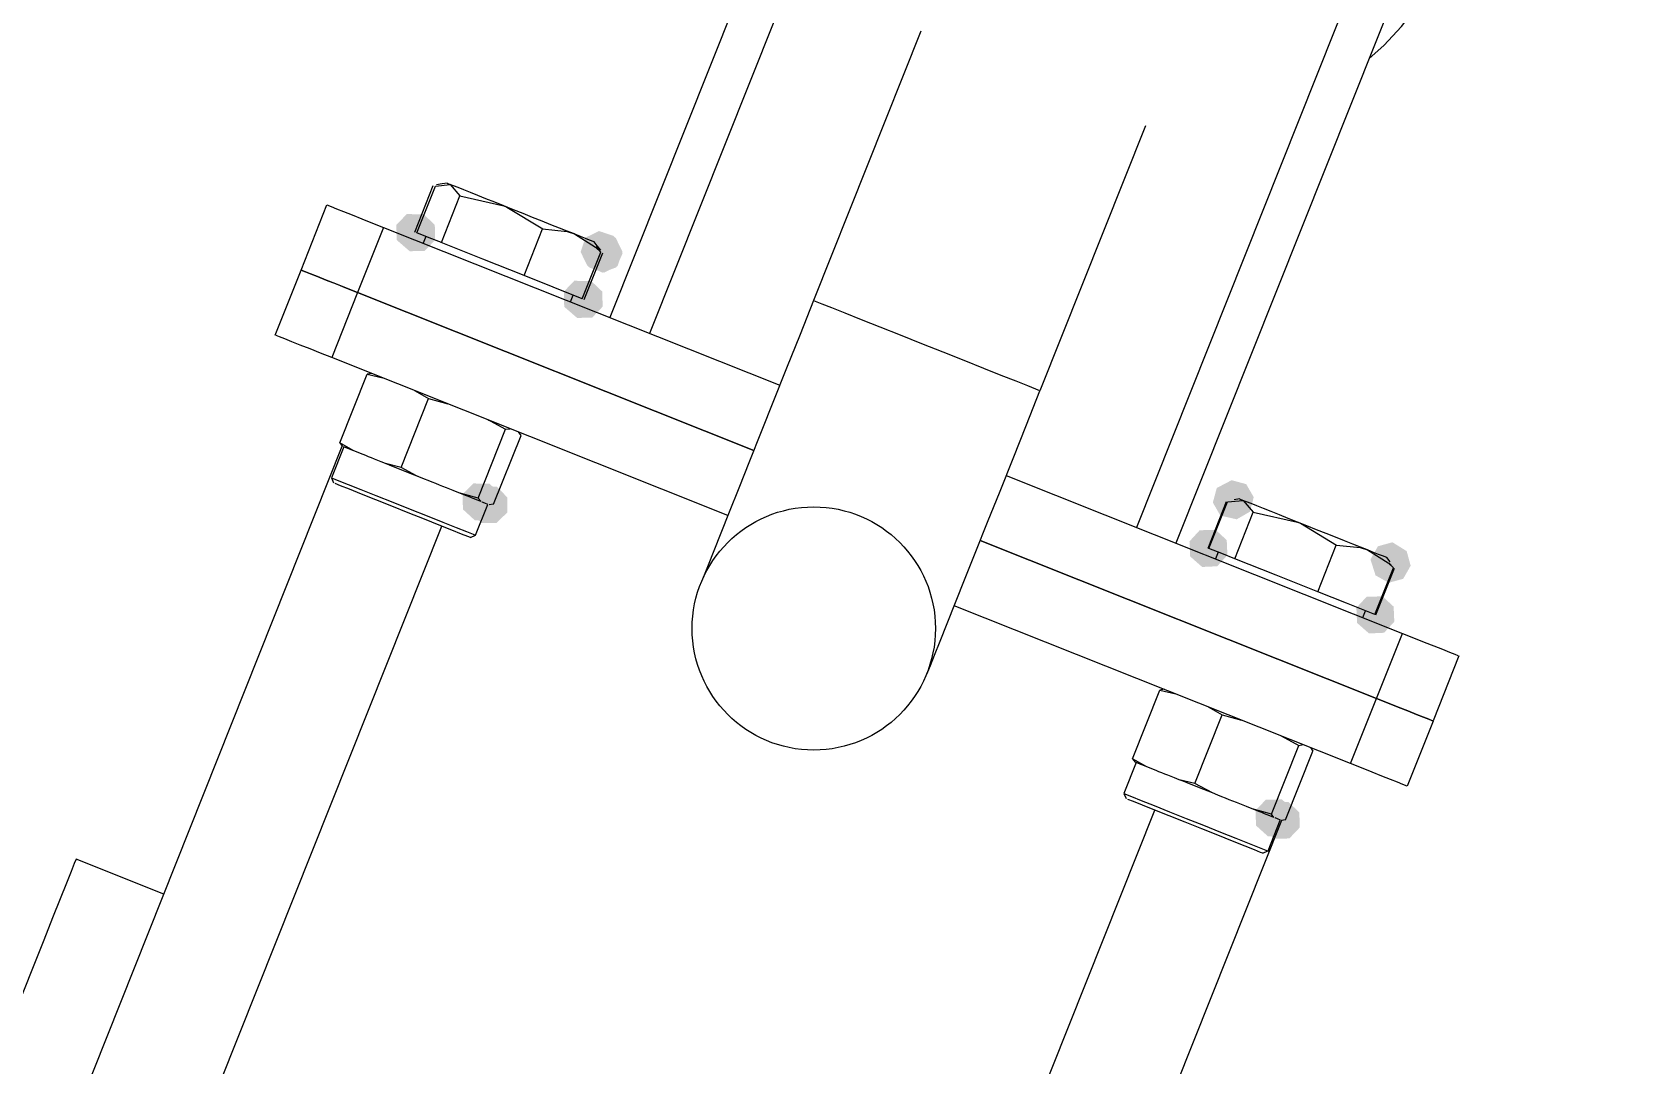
# Model space of a CAD drawing. Extents: x 3 to 592, y 5 to 207.
# Drawn here: x 52.07 to 59.34, y 70.67 to 75.39 of the extents above; entities that cross this region are included whole.
import ezdxf

# ---------------------------------------------------------------- set-up
doc = ezdxf.new("R2010")
doc.units = 0
doc.layers.get('0').update_dxf_attribs({"linetype": 'CONTINUOUS'})

msp = doc.modelspace()

# ---------------------------------------------------------------- hatches: boundary and pattern name
h = msp.add_hatch(color=7)
h.dxf.hatch_style = 2
h.paths.add_polyline_path([(53.852953, 74.55394), (53.902765, 74.506469), (53.904622, 74.437685), (53.857151, 74.387872), (53.788367, 74.386016), (53.729382, 74.437014), (53.727525, 74.505799), (53.774996, 74.555611)])
h = msp.add_hatch(color=7)
h.dxf.hatch_style = 2
h.paths.add_polyline_path([(53.852953, 74.55394), (53.902765, 74.506469), (53.904622, 74.437685), (53.857151, 74.387872), (53.788367, 74.386016), (53.729382, 74.437014), (53.727525, 74.505799), (53.774996, 74.555611)])
h = msp.add_hatch(color=7)
h.dxf.hatch_style = 2
h.paths.add_polyline_path([(54.728226, 74.4459), (54.758506, 74.384111), (54.736417, 74.318943), (54.674628, 74.288663), (54.609461, 74.310753), (54.597819, 74.320983), (54.567539, 74.382772), (54.589628, 74.447939), (54.651417, 74.47822), (54.716584, 74.45613)])
h = msp.add_hatch(color=7)
h.dxf.hatch_style = 2
h.paths.add_polyline_path([(54.728226, 74.4459), (54.758506, 74.384111), (54.736417, 74.318943), (54.674628, 74.288663), (54.609461, 74.310753), (54.597819, 74.320983), (54.567539, 74.382772), (54.589628, 74.447939), (54.651417, 74.47822), (54.716584, 74.45613)])
h = msp.add_hatch(color=7)
h.dxf.hatch_style = 2
h.paths.add_polyline_path([(54.597797, 74.322599), (54.573497, 74.386974), (54.60165, 74.44976), (54.666026, 74.474061), (54.728812, 74.445907), (54.758757, 74.375534), (54.730603, 74.312748), (54.666228, 74.288447)])
h = msp.add_hatch(color=7)
h.dxf.hatch_style = 2
h.paths.add_polyline_path([(54.597797, 74.322599), (54.573497, 74.386974), (54.60165, 74.44976), (54.666026, 74.474061), (54.728812, 74.445907), (54.758757, 74.375534), (54.730603, 74.312748), (54.666228, 74.288447)])
h = msp.add_hatch(color=7)
h.dxf.hatch_style = 2
h.paths.add_polyline_path([(54.616435, 74.249704), (54.666247, 74.202233), (54.668104, 74.133449), (54.620633, 74.083637), (54.551848, 74.08178), (54.492864, 74.132779), (54.491007, 74.201563), (54.538478, 74.251375)])
h = msp.add_hatch(color=7)
h.dxf.hatch_style = 2
h.paths.add_polyline_path([(54.616435, 74.249704), (54.666247, 74.202233), (54.668104, 74.133449), (54.620633, 74.083637), (54.551848, 74.08178), (54.492864, 74.132779), (54.491007, 74.201563), (54.538478, 74.251375)])
h = msp.add_hatch(color=7)
h.dxf.hatch_style = 2
h.paths.add_polyline_path([(54.152202, 73.325906), (54.201377, 73.277775), (54.202316, 73.208972), (54.154186, 73.159797), (54.085383, 73.158857), (54.030916, 73.209105), (54.029976, 73.277908), (54.078107, 73.327083)])
h = msp.add_hatch(color=7)
h.dxf.hatch_style = 2
h.paths.add_polyline_path([(54.152202, 73.325906), (54.201377, 73.277775), (54.202316, 73.208972), (54.154186, 73.159797), (54.085383, 73.158857), (54.030916, 73.209105), (54.029976, 73.277908), (54.078107, 73.327083)])
h = msp.add_hatch(color=7)
h.dxf.hatch_style = 2
h.paths.add_polyline_path([(54.185732, 73.312543), (54.233718, 73.263227), (54.23298, 73.194422), (54.183664, 73.146435), (54.114859, 73.147173), (54.061933, 73.198606), (54.062672, 73.267411), (54.111987, 73.315398)])
h = msp.add_hatch(color=7)
h.dxf.hatch_style = 2
h.paths.add_polyline_path([(54.185732, 73.312543), (54.233718, 73.263227), (54.23298, 73.194422), (54.183664, 73.146435), (54.114859, 73.147173), (54.061933, 73.198606), (54.062672, 73.267411), (54.111987, 73.315398)])
h = msp.add_hatch(color=7)
h.dxf.hatch_style = 2
h.paths.add_polyline_path([(57.535663, 73.341956), (57.60208, 73.32397), (57.636501, 73.264388), (57.618515, 73.197971), (57.558933, 73.163551), (57.484402, 73.180478), (57.449982, 73.24006), (57.467968, 73.306477)])
h = msp.add_hatch(color=7)
h.dxf.hatch_style = 2
h.paths.add_polyline_path([(57.535663, 73.341956), (57.60208, 73.32397), (57.636501, 73.264388), (57.618515, 73.197971), (57.558933, 73.163551), (57.484402, 73.180478), (57.449982, 73.24006), (57.467968, 73.306477)])
h = msp.add_hatch(color=7)
h.dxf.hatch_style = 2
h.paths.add_polyline_path([(57.462647, 73.115398), (57.513325, 73.068852), (57.516447, 73.000113), (57.469901, 72.949436), (57.401162, 72.946314), (57.346604, 72.994271), (57.343482, 73.06301), (57.390028, 73.113687)])
h = msp.add_hatch(color=7)
h.dxf.hatch_style = 2
h.paths.add_polyline_path([(57.462647, 73.115398), (57.513325, 73.068852), (57.516447, 73.000113), (57.469901, 72.949436), (57.401162, 72.946314), (57.346604, 72.994271), (57.343482, 73.06301), (57.390028, 73.113687)])
h = msp.add_hatch(color=7)
h.dxf.hatch_style = 2
h.paths.add_polyline_path([(58.33374, 73.018528), (58.351887, 72.952155), (58.317961, 72.89229), (58.251587, 72.874144), (58.191723, 72.90807), (58.168637, 72.980794), (58.202564, 73.040658), (58.268937, 73.058805)])
h = msp.add_hatch(color=7)
h.dxf.hatch_style = 2
h.paths.add_polyline_path([(58.33374, 73.018528), (58.351887, 72.952155), (58.317961, 72.89229), (58.251587, 72.874144), (58.191723, 72.90807), (58.168637, 72.980794), (58.202564, 73.040658), (58.268937, 73.058805)])
h = msp.add_hatch(color=7)
h.dxf.hatch_style = 2
h.paths.add_polyline_path([(58.223554, 72.812186), (58.274231, 72.76564), (58.277353, 72.696901), (58.230807, 72.646224), (58.162068, 72.643101), (58.107511, 72.691059), (58.104388, 72.759797), (58.150935, 72.810475)])
h = msp.add_hatch(color=7)
h.dxf.hatch_style = 2
h.paths.add_polyline_path([(58.223554, 72.812186), (58.274231, 72.76564), (58.277353, 72.696901), (58.230807, 72.646224), (58.162068, 72.643101), (58.107511, 72.691059), (58.104388, 72.759797), (58.150935, 72.810475)])
h = msp.add_hatch(color=7)
h.dxf.hatch_style = 2
h.paths.add_polyline_path([(57.765682, 71.885917), (57.815494, 71.838446), (57.817351, 71.769662), (57.76988, 71.719849), (57.701095, 71.717993), (57.646697, 71.767227), (57.64484, 71.836012), (57.692311, 71.885824)])
h = msp.add_hatch(color=7)
h.dxf.hatch_style = 2
h.paths.add_polyline_path([(57.765682, 71.885917), (57.815494, 71.838446), (57.817351, 71.769662), (57.76988, 71.719849), (57.701095, 71.717993), (57.646697, 71.767227), (57.64484, 71.836012), (57.692311, 71.885824)])
h = msp.add_hatch(color=7)
h.dxf.hatch_style = 2
h.paths.add_polyline_path([(57.79461, 71.874381), (57.844422, 71.82691), (57.846279, 71.758126), (57.798808, 71.708314), (57.730023, 71.706457), (57.675625, 71.755692), (57.673768, 71.824476), (57.721239, 71.874288)])
h = msp.add_hatch(color=7)
h.dxf.hatch_style = 2
h.paths.add_polyline_path([(57.79461, 71.874381), (57.844422, 71.82691), (57.846279, 71.758126), (57.798808, 71.708314), (57.730023, 71.706457), (57.675625, 71.755692), (57.673768, 71.824476), (57.721239, 71.874288)])

# ---------------------------------------------------------------- linework, layer by layer
at = {"color": 7}
for points in [[(56.75817, 79.243908), (54.701475, 74.083122)], [(56.75817, 79.243908), (54.701475, 74.083122)], [(56.938827, 79.171941), (54.882133, 74.011155)], [(56.938827, 79.171941), (54.882133, 74.011155)], [(59.157976, 78.287562), (57.101281, 73.126776)], [(59.157976, 78.287562), (57.101281, 73.126776)], [(59.338598, 78.215596), (57.281904, 73.05481)], [(59.338598, 78.215596), (57.281904, 73.05481)], [(58.162578, 75.264469), (58.229959, 75.324441), (58.310392, 75.410519), (58.380947, 75.50471), (58.441272, 75.605957), (58.490661, 75.712849)], [(58.162578, 75.264469), (58.229959, 75.324441), (58.310392, 75.410519), (58.380947, 75.50471), (58.441272, 75.605957), (58.490661, 75.712849)], [(56.119239, 75.389557), (55.629845, 74.161509)], [(56.119239, 75.389557), (55.629845, 74.161509)], [(56.662073, 73.750311), (57.143992, 74.95957)], [(56.662073, 73.750311), (57.143992, 74.95957)], [(53.905362, 74.682597), (53.973448, 74.690358)], [(53.905362, 74.682597), (53.973448, 74.690358)], [(53.936794, 74.692686), (53.911041, 74.688806)], [(53.936794, 74.692686), (53.911041, 74.688806)], [(53.959019, 74.695932), (53.936794, 74.692757)], [(53.959019, 74.695932), (53.936794, 74.692757)], [(53.959019, 74.695932), (53.973483, 74.690287)], [(53.959019, 74.695932), (53.973483, 74.690287)], [(53.973342, 74.690217), (54.017439, 74.638006)], [(53.973342, 74.690217), (54.017439, 74.638006)], [(54.217958, 74.592744), (54.175977, 74.609325), (54.136114, 74.625553), (54.098719, 74.640369), (54.064853, 74.653775), (54.034866, 74.665769), (54.009466, 74.676), (53.988653, 74.684114), (53.973483, 74.690111)], [(54.217958, 74.592744), (54.175977, 74.609325), (54.136114, 74.625553), (54.098719, 74.640369), (54.064853, 74.653775), (54.034866, 74.665769), (54.009466, 74.676), (53.988653, 74.684114), (53.973483, 74.690111)], [(53.811452, 74.473647), (53.896119, 74.686372)], [(53.811452, 74.473647), (53.896119, 74.686372)], [(53.82066, 74.469978), (53.905326, 74.682703)], [(53.82066, 74.469978), (53.905326, 74.682703)], [(53.932737, 74.425316), (54.017404, 74.638041)], [(53.932737, 74.425316), (54.017404, 74.638041)], [(54.017439, 74.637935), (54.217817, 74.59278)], [(54.017439, 74.637935), (54.217817, 74.59278)], [(53.293081, 74.300468), (53.411261, 74.597154)], [(53.293081, 74.300468), (53.411261, 74.597154)], [(53.411332, 74.597225), (53.431087, 74.589464), (53.454723, 74.579939), (53.486826, 74.567239), (53.525984, 74.551364), (53.570787, 74.533725), (53.619118, 74.514322), (53.669212, 74.494214)], [(53.411332, 74.597225), (53.431087, 74.589464), (53.454723, 74.579939), (53.486826, 74.567239), (53.525984, 74.551364), (53.570787, 74.533725), (53.619118, 74.514322), (53.669212, 74.494214)], [(54.217958, 74.592744), (54.231364, 74.5871), (54.3947, 74.487617)], [(54.217958, 74.592744), (54.231364, 74.5871), (54.3947, 74.487617)], [(54.539056, 74.464757), (54.506954, 74.477457), (54.471323, 74.491921), (54.432517, 74.50709), (54.391595, 74.523671), (54.348909, 74.540604), (54.305165, 74.55789), (54.261067, 74.575529), (54.218029, 74.592815)], [(54.539056, 74.464757), (54.506954, 74.477457), (54.471323, 74.491921), (54.432517, 74.50709), (54.391595, 74.523671), (54.348909, 74.540604), (54.305165, 74.55789), (54.261067, 74.575529), (54.218029, 74.592815)], [(53.669353, 74.49439), (53.551173, 74.197704)], [(53.669353, 74.49439), (53.551173, 74.197704)], [(53.669353, 74.49439), (55.475576, 73.774723)], [(53.669353, 74.49439), (55.475576, 73.774723)], [(54.309857, 74.275033), (54.394523, 74.487758)], [(54.309857, 74.275033), (54.394523, 74.487758)], [(54.394594, 74.487617), (54.505719, 74.475622), (54.539233, 74.464686)], [(54.394594, 74.487617), (54.505719, 74.475622), (54.539233, 74.464686)], [(53.876681, 74.447647), (53.820589, 74.469872)], [(53.876681, 74.447647), (53.820589, 74.469872)], [(53.862323, 74.453362), (53.849976, 74.422317)], [(53.862323, 74.453362), (53.849976, 74.422317)], [(53.932737, 74.425316), (53.876646, 74.447541)], [(53.932737, 74.425316), (53.876646, 74.447541)], [(54.121297, 74.350174), (53.932561, 74.425316)], [(54.121297, 74.350174), (53.932561, 74.425316)], [(54.629897, 74.428562), (54.608377, 74.437028), (54.590033, 74.444437), (54.567102, 74.453609), (54.53888, 74.464898)], [(54.629897, 74.428562), (54.608377, 74.437028), (54.590033, 74.444437), (54.567102, 74.453609), (54.53888, 74.464898)], [(54.539056, 74.464757), (54.635012, 74.404784), (54.659706, 74.381854)], [(54.539056, 74.464757), (54.635012, 74.404784), (54.659706, 74.381854)], [(54.643796, 74.410958), (54.630038, 74.428597)], [(54.643796, 74.410958), (54.630038, 74.428597)], [(54.659671, 74.381995), (54.638504, 74.407042)], [(54.659671, 74.381995), (54.638504, 74.407042)], [(54.659953, 74.390497), (54.643726, 74.410958)], [(54.659953, 74.390497), (54.643726, 74.410958)], [(54.309857, 74.275033), (54.121121, 74.350174)], [(54.309857, 74.275033), (54.121121, 74.350174)], [(54.574934, 74.169411), (54.659601, 74.382136)], [(54.574934, 74.169411), (54.659601, 74.382136)], [(54.584141, 74.165742), (54.668808, 74.378467)], [(54.584141, 74.165742), (54.668808, 74.378467)], [(53.174829, 74.003711), (53.29301, 74.300398)], [(53.174829, 74.003711), (53.29301, 74.300398)], [(53.293081, 74.300468), (53.312836, 74.292707), (53.336472, 74.283182), (53.368575, 74.270482), (53.407733, 74.254607), (53.452536, 74.236968), (53.500867, 74.217565), (53.550961, 74.197457)], [(53.293081, 74.300468), (53.312836, 74.292707), (53.336472, 74.283182), (53.368575, 74.270482), (53.407733, 74.254607), (53.452536, 74.236968), (53.500867, 74.217565), (53.550961, 74.197457)], [(53.551102, 74.197633), (53.500655, 74.217742), (53.452324, 74.237144), (53.407874, 74.254783), (53.368716, 74.270306), (53.336613, 74.283006), (53.312624, 74.292531), (53.298161, 74.298528)], [(53.551102, 74.197633), (53.500655, 74.217742), (53.452324, 74.237144), (53.407874, 74.254783), (53.368716, 74.270306), (53.336613, 74.283006), (53.312624, 74.292531), (53.298161, 74.298528)], [(54.442395, 74.222222), (54.309751, 74.275139)], [(54.442395, 74.222222), (54.309751, 74.275139)], [(53.551102, 74.197633), (53.432922, 73.900947)], [(53.551102, 74.197633), (53.432922, 73.900947)], [(53.551102, 74.197633), (55.357324, 73.477967)], [(53.551102, 74.197633), (55.357324, 73.477967)], [(55.357395, 73.477826), (53.551173, 74.197492)], [(55.357395, 73.477826), (53.551173, 74.197492)], [(54.574934, 74.169411), (54.442289, 74.222328)], [(54.574934, 74.169411), (54.442289, 74.222328)], [(54.520924, 74.155053), (54.533271, 74.186098)], [(54.520924, 74.155053), (54.533271, 74.186098)], [(55.629916, 74.16165), (55.567827, 74.006075), (55.506796, 73.852969), (55.44753, 73.704097), (55.391085, 73.561928), (55.337816, 73.428578), (55.289132, 73.306164), (55.245035, 73.195744), (55.206935, 73.099789), (55.17448, 73.019356), (55.14908, 72.95515), (55.130735, 72.908936), (55.119446, 72.880714)], [(55.629916, 74.16165), (55.567827, 74.006075), (55.506796, 73.852969), (55.44753, 73.704097), (55.391085, 73.561928), (55.337816, 73.428578), (55.289132, 73.306164), (55.245035, 73.195744), (55.206935, 73.099789), (55.17448, 73.019356), (55.14908, 72.95515), (55.130735, 72.908936), (55.119446, 72.880714)], [(55.629916, 74.16165), (55.666958, 74.146833), (55.71176, 74.128842), (55.772438, 74.104853), (55.846521, 74.075219), (55.931541, 74.041353), (56.024321, 74.004311), (56.121335, 73.965858), (56.219408, 73.9267), (56.314658, 73.8886), (56.40391, 73.852969), (56.483991, 73.821219), (56.551724, 73.794408), (56.604641, 73.773242), (56.64133, 73.758778), (56.659674, 73.751369)], [(55.629916, 74.16165), (55.666958, 74.146833), (55.71176, 74.128842), (55.772438, 74.104853), (55.846521, 74.075219), (55.931541, 74.041353), (56.024321, 74.004311), (56.121335, 73.965858), (56.219408, 73.9267), (56.314658, 73.8886), (56.40391, 73.852969), (56.483991, 73.821219), (56.551724, 73.794408), (56.604641, 73.773242), (56.64133, 73.758778), (56.659674, 73.751369)], [(53.432851, 73.900877), (53.382404, 73.920985), (53.334073, 73.940388), (53.289623, 73.958027), (53.250465, 73.973549), (53.218362, 73.986249), (53.194373, 73.995774), (53.179909, 74.001771)], [(53.432851, 73.900877), (53.382404, 73.920985), (53.334073, 73.940388), (53.289623, 73.958027), (53.250465, 73.973549), (53.218362, 73.986249), (53.194373, 73.995774), (53.179909, 74.001771)], [(55.239144, 73.181069), (53.432922, 73.900736)], [(55.239144, 73.181069), (53.432922, 73.900736)], [(53.469505, 73.512186), (53.594388, 73.825453)], [(53.469505, 73.512186), (53.594388, 73.825453)], [(53.615131, 73.82824), (53.594318, 73.825418)], [(53.615131, 73.82824), (53.594318, 73.825418)], [(53.594353, 73.825488), (53.665614, 73.808202)], [(53.594353, 73.825488), (53.665614, 73.808202)], [(53.810923, 73.750241), (53.874423, 73.713904)], [(53.810923, 73.750241), (53.874423, 73.713904)], [(56.147935, 72.460097), (56.162751, 72.497491), (56.181449, 72.544058), (56.206849, 72.607911), (56.238951, 72.688344), (56.277404, 72.784652), (56.321149, 72.894719), (56.370185, 73.017486), (56.423101, 73.150836), (56.479899, 73.292653), (56.539165, 73.441525), (56.600196, 73.59463), (56.661932, 73.750205)], [(56.147935, 72.460097), (56.162751, 72.497491), (56.181449, 72.544058), (56.206849, 72.607911), (56.238951, 72.688344), (56.277404, 72.784652), (56.321149, 72.894719), (56.370185, 73.017486), (56.423101, 73.150836), (56.479899, 73.292653), (56.539165, 73.441525), (56.600196, 73.59463), (56.661932, 73.750205)], [(53.749716, 73.400532), (53.874599, 73.713799)], [(53.749716, 73.400532), (53.874599, 73.713799)], [(53.874529, 73.713799), (53.962723, 73.68981)], [(53.874529, 73.713799), (53.962723, 73.68981)], [(54.144721, 73.617208), (54.154952, 73.612269), (54.225155, 73.574169)], [(54.144721, 73.617208), (54.154952, 73.612269), (54.225155, 73.574169)], [(54.100483, 73.260761), (54.225366, 73.574028)], [(54.100483, 73.260761), (54.225366, 73.574028)], [(54.171074, 73.23261), (54.295957, 73.545876)], [(54.171074, 73.23261), (54.295957, 73.545876)], [(54.225331, 73.574028), (54.246145, 73.57685)], [(54.225331, 73.574028), (54.246145, 73.57685)], [(54.282728, 73.56221), (54.295781, 73.545982)], [(54.282728, 73.56221), (54.295781, 73.545982)], [(51.145511, 67.635896), (53.481252, 73.497652)], [(51.145511, 67.635896), (53.481252, 73.497652)], [(53.487743, 73.493877), (53.431652, 73.352766)], [(53.487743, 73.493877), (53.431652, 73.352766)], [(53.469505, 73.512186), (53.482557, 73.495958)], [(53.469505, 73.512186), (53.482557, 73.495958)], [(53.533146, 73.475779), (53.469646, 73.512116)], [(53.533146, 73.475779), (53.469646, 73.512116)], [(53.533146, 73.475779), (53.514096, 73.483188), (53.499279, 73.489185), (53.488696, 73.493418)], [(53.533146, 73.475779), (53.514096, 73.483188), (53.499279, 73.489185), (53.488696, 73.493418)], [(53.553466, 73.467701), (53.533005, 73.475815)], [(53.553466, 73.467701), (53.533005, 73.475815)], [(53.65817, 73.425967), (53.643001, 73.431964), (53.628537, 73.437962), (53.614426, 73.443253), (53.60102, 73.448898), (53.587968, 73.453837), (53.575973, 73.458776), (53.564331, 73.463362), (53.553395, 73.467595)], [(53.65817, 73.425967), (53.643001, 73.431964), (53.628537, 73.437962), (53.614426, 73.443253), (53.60102, 73.448898), (53.587968, 73.453837), (53.575973, 73.458776), (53.564331, 73.463362), (53.553395, 73.467595)], [(53.67849, 73.417853), (53.658029, 73.425967)], [(53.67849, 73.417853), (53.658029, 73.425967)], [(53.749716, 73.400532), (53.678455, 73.417818)], [(53.749716, 73.400532), (53.678455, 73.417818)], [(53.830291, 73.357352), (53.810888, 73.365113), (53.791132, 73.372874), (53.772082, 73.380635), (53.752679, 73.388396), (53.733629, 73.395805), (53.714932, 73.403213), (53.696588, 73.410621), (53.678596, 73.41803)], [(53.830291, 73.357352), (53.810888, 73.365113), (53.791132, 73.372874), (53.772082, 73.380635), (53.752679, 73.388396), (53.733629, 73.395805), (53.714932, 73.403213), (53.696588, 73.410621), (53.678596, 73.41803)], [(53.830291, 73.357352), (53.82006, 73.362291), (53.749857, 73.400391)], [(53.830291, 73.357352), (53.82006, 73.362291), (53.749857, 73.400391)], [(53.431511, 73.352731), (53.441741, 73.329447)], [(53.431511, 73.352731), (53.464672, 73.339678), (53.507711, 73.322392), (53.565213, 73.299461), (53.634358, 73.271944), (53.710911, 73.241606), (53.789933, 73.209856), (53.867544, 73.179164)], [(53.431511, 73.352731), (53.441741, 73.329447)], [(53.431511, 73.352731), (53.464672, 73.339678), (53.507711, 73.322392), (53.565213, 73.299461), (53.634358, 73.271944), (53.710911, 73.241606), (53.789933, 73.209856), (53.867544, 73.179164)], [(53.855302, 73.164382), (53.781925, 73.193663), (53.70643, 73.223649), (53.634111, 73.252577), (53.568494, 73.278682), (53.513814, 73.300555), (53.472891, 73.316783), (53.44855, 73.32666)], [(53.855302, 73.164382), (53.781925, 73.193663), (53.70643, 73.223649), (53.634111, 73.252577), (53.568494, 73.278682), (53.513814, 73.300555), (53.472891, 73.316783), (53.44855, 73.32666)], [(53.855761, 73.347227), (53.830361, 73.357458)], [(53.855761, 73.347227), (53.830361, 73.357458)], [(53.986818, 73.294981), (53.971649, 73.300978), (53.956126, 73.307328), (53.939899, 73.313678), (53.923671, 73.320028), (53.90709, 73.326731), (53.890157, 73.333434), (53.872871, 73.340489), (53.855585, 73.347192)], [(53.986818, 73.294981), (53.971649, 73.300978), (53.956126, 73.307328), (53.939899, 73.313678), (53.923671, 73.320028), (53.90709, 73.326731), (53.890157, 73.333434), (53.872871, 73.340489), (53.855585, 73.347192)], [(56.507839, 73.363243), (58.314061, 72.643577)], [(56.507839, 73.363243), (58.314061, 72.643577)], [(54.012289, 73.284856), (53.986889, 73.295087)], [(54.012289, 73.284856), (53.986889, 73.295087)], [(54.100483, 73.260761), (54.012289, 73.28475)], [(54.100483, 73.260761), (54.012289, 73.28475)], [(54.113677, 73.244428), (54.093569, 73.252542), (54.08228, 73.257128), (54.069933, 73.262067), (54.056527, 73.267006), (54.042416, 73.27265), (54.027952, 73.278647), (54.01243, 73.284997)], [(54.113677, 73.244428), (54.093569, 73.252542), (54.08228, 73.257128), (54.069933, 73.262067), (54.056527, 73.267006), (54.042416, 73.27265), (54.027952, 73.278647), (54.01243, 73.284997)], [(54.113677, 73.244428), (54.100624, 73.260656)], [(54.113677, 73.244428), (54.100624, 73.260656)], [(54.145251, 73.231869), (54.130787, 73.237513), (54.118792, 73.242452)], [(54.145251, 73.231869), (54.130787, 73.237513), (54.118792, 73.242452)], [(57.427989, 73.032444), (57.512656, 73.245169)], [(57.427989, 73.032444), (57.512656, 73.245169)], [(57.431905, 73.030856), (57.516571, 73.243581)], [(57.431905, 73.030856), (57.516571, 73.243581)], [(57.516607, 73.243475), (57.587515, 73.249825)], [(57.516607, 73.243475), (57.587515, 73.249825)], [(57.571605, 73.256281), (57.547263, 73.252753)], [(57.571605, 73.256281), (57.547263, 73.252753)], [(57.571605, 73.256281), (57.58748, 73.249931)], [(57.571605, 73.256281), (57.58748, 73.249931)], [(57.835729, 73.151012), (57.793396, 73.167946), (57.753179, 73.183821), (57.715785, 73.19899), (57.681566, 73.212396), (57.650874, 73.224743), (57.624768, 73.234973), (57.603602, 73.24344), (57.587374, 73.24979)], [(57.835729, 73.151012), (57.793396, 73.167946), (57.753179, 73.183821), (57.715785, 73.19899), (57.681566, 73.212396), (57.650874, 73.224743), (57.624768, 73.234973), (57.603602, 73.24344), (57.587374, 73.24979)], [(57.587515, 73.249931), (57.634434, 73.196309)], [(57.587515, 73.249931), (57.634434, 73.196309)], [(54.065523, 73.080633), (54.053881, 73.085219), (54.025306, 73.096508), (53.980856, 73.1145), (53.923001, 73.13743), (53.855267, 73.164241)], [(54.065523, 73.080633), (54.053881, 73.085219), (54.025306, 73.096508), (53.980856, 73.1145), (53.923001, 73.13743), (53.855267, 73.164241)], [(53.867438, 73.178987), (53.938699, 73.150412), (53.99973, 73.126424), (54.046649, 73.107726), (54.076988, 73.095379), (54.088983, 73.090793)], [(53.867438, 73.178987), (53.938699, 73.150412), (53.99973, 73.126424), (54.046649, 73.107726), (54.076988, 73.095379), (54.088983, 73.090793)], [(54.088983, 73.090687), (54.145074, 73.231798)], [(54.088983, 73.090687), (54.145074, 73.231798)], [(54.171074, 73.23261), (54.15026, 73.229788)], [(54.171074, 73.23261), (54.15026, 73.229788)], [(57.549803, 72.983866), (57.63447, 73.196591)], [(57.549803, 72.983866), (57.63447, 73.196591)], [(57.63454, 73.196485), (57.835624, 73.150977)], [(57.63454, 73.196485), (57.835624, 73.150977)], [(51.661589, 67.430227), (53.934184, 73.132879)], [(51.661589, 67.430227), (53.934184, 73.132879)], [(54.065523, 73.080633), (54.088806, 73.090864)], [(54.065523, 73.080633), (54.088806, 73.090864)], [(58.15524, 73.023695), (58.12349, 73.036395), (58.088212, 73.050506), (58.050112, 73.065675), (58.00919, 73.081903), (57.966504, 73.098836), (57.923112, 73.116123), (57.879015, 73.133761), (57.835624, 73.151047)], [(58.15524, 73.023695), (58.12349, 73.036395), (58.088212, 73.050506), (58.050112, 73.065675), (58.00919, 73.081903), (57.966504, 73.098836), (57.923112, 73.116123), (57.879015, 73.133761), (57.835624, 73.151047)], [(57.835729, 73.151012), (57.849135, 73.145368), (58.013177, 73.045532)], [(57.835729, 73.151012), (57.849135, 73.145368), (58.013177, 73.045532)], [(56.389588, 73.066487), (58.19581, 72.34682)], [(56.389588, 73.066487), (58.19581, 72.34682)], [(58.19588, 72.346644), (56.389658, 73.06631)], [(58.19588, 72.346644), (56.389658, 73.06631)], [(57.490854, 73.007361), (57.43194, 73.030997)], [(57.490854, 73.007361), (57.43194, 73.030997)], [(57.928298, 72.833054), (58.012965, 73.045779)], [(57.928298, 72.833054), (58.012965, 73.045779)], [(58.013036, 73.045637), (58.122397, 73.034349), (58.155205, 73.023765)], [(58.013036, 73.045637), (58.122397, 73.034349), (58.155205, 73.023765)], [(58.15524, 73.023695), (58.249432, 72.964428), (58.273421, 72.94185)], [(58.15524, 73.023695), (58.249432, 72.964428), (58.273421, 72.94185)], [(58.242517, 72.988911), (58.222762, 72.996672), (58.205123, 73.003727), (58.182545, 73.0129), (58.155381, 73.023836)], [(58.242517, 72.988911), (58.222762, 72.996672), (58.205123, 73.003727), (58.182545, 73.0129), (58.155381, 73.023836)], [(57.474944, 73.013711), (57.462596, 72.982667)], [(57.474944, 73.013711), (57.462596, 72.982667)], [(57.549803, 72.983866), (57.490889, 73.007502)], [(57.549803, 72.983866), (57.490889, 73.007502)], [(57.739068, 72.908442), (57.549979, 72.983937)], [(57.739068, 72.908442), (57.549979, 72.983937)], [(58.257722, 72.969649), (58.242553, 72.989052)], [(58.257722, 72.969649), (58.242553, 72.989052)], [(58.273597, 72.941815), (58.252783, 72.965804)], [(58.273597, 72.941815), (58.252783, 72.965804)], [(57.928298, 72.833054), (57.739209, 72.908548)], [(57.928298, 72.833054), (57.739209, 72.908548)], [(58.188895, 72.729196), (58.273562, 72.941921)], [(58.188895, 72.729196), (58.273562, 72.941921)], [(58.192811, 72.727644), (58.277478, 72.940369)], [(58.192811, 72.727644), (58.277478, 72.940369)], [(58.058614, 72.781125), (57.928439, 72.832983)], [(58.058614, 72.781125), (57.928439, 72.832983)], [(58.077629, 72.049922), (56.271407, 72.769589)], [(58.077629, 72.049922), (56.271407, 72.769589)], [(58.188895, 72.729196), (58.05872, 72.781054)], [(58.188895, 72.729196), (58.05872, 72.781054)], [(58.133509, 72.715402), (58.145856, 72.746447)], [(58.133509, 72.715402), (58.145856, 72.746447)], [(58.19588, 72.346644), (58.314061, 72.64333)], [(58.19588, 72.346644), (58.314061, 72.64333)], [(58.314131, 72.6434), (58.364579, 72.623292), (58.412909, 72.603889), (58.457359, 72.58625), (58.496518, 72.570728), (58.52862, 72.558028), (58.552609, 72.548503), (58.567073, 72.542506)], [(58.314131, 72.6434), (58.364579, 72.623292), (58.412909, 72.603889), (58.457359, 72.58625), (58.496518, 72.570728), (58.52862, 72.558028), (58.552609, 72.548503), (58.567073, 72.542506)], [(58.572188, 72.540566), (58.454008, 72.243879)], [(58.572188, 72.540566), (58.454008, 72.243879)], [(57.084066, 72.071759), (57.208949, 72.385026)], [(57.084066, 72.071759), (57.208949, 72.385026)], [(57.228317, 72.388377), (57.208914, 72.385202)], [(57.228317, 72.388377), (57.208914, 72.385202)], [(57.208914, 72.385026), (57.280881, 72.367387)], [(57.208914, 72.385026), (57.280881, 72.367387)], [(57.428377, 72.308649), (57.492935, 72.271961)], [(57.428377, 72.308649), (57.492935, 72.271961)], [(58.077629, 72.049922), (58.19581, 72.346608)], [(58.077629, 72.049922), (58.19581, 72.346608)], [(58.19588, 72.346644), (58.246328, 72.326535), (58.294658, 72.307132), (58.339108, 72.289494), (58.378266, 72.273971), (58.410369, 72.261271), (58.434358, 72.251746), (58.448822, 72.245749)], [(58.19588, 72.346644), (58.246328, 72.326535), (58.294658, 72.307132), (58.339108, 72.289494), (58.378266, 72.273971), (58.410369, 72.261271), (58.434358, 72.251746), (58.448822, 72.245749)], [(58.453937, 72.243809), (58.434182, 72.25157), (58.410546, 72.261095), (58.378443, 72.273795), (58.339284, 72.28967), (58.294482, 72.307309), (58.246151, 72.326712), (58.196057, 72.34682)], [(58.453937, 72.243809), (58.434182, 72.25157), (58.410546, 72.261095), (58.378443, 72.273795), (58.339284, 72.28967), (58.294482, 72.307309), (58.246151, 72.326712), (58.196057, 72.34682)], [(57.368052, 71.958588), (57.492935, 72.271855)], [(57.368052, 71.958588), (57.492935, 72.271855)], [(57.4929, 72.271855), (57.580742, 72.247866)], [(57.4929, 72.271855), (57.580742, 72.247866)], [(58.453937, 72.243809), (58.335757, 71.947123)], [(58.453937, 72.243809), (58.335757, 71.947123)], [(57.761576, 72.175864), (57.841656, 72.132825)], [(57.761576, 72.175864), (57.841656, 72.132825)], [(57.148589, 72.035), (57.084031, 72.071689)], [(57.148589, 72.035), (57.084031, 72.071689)], [(57.084066, 72.071759), (57.095707, 72.055884)], [(57.084066, 72.071759), (57.095707, 72.055884)], [(57.716879, 71.819594), (57.841762, 72.13286)], [(57.716879, 71.819594), (57.841762, 72.13286)], [(57.781719, 71.793735), (57.906602, 72.107002)], [(57.781719, 71.793735), (57.906602, 72.107002)], [(57.841727, 72.13286), (57.861129, 72.136035)], [(57.841727, 72.13286), (57.861129, 72.136035)], [(57.894749, 72.122771), (57.906391, 72.106896)], [(57.894749, 72.122771), (57.906391, 72.106896)], [(57.100364, 72.054226), (57.044272, 71.913115)], [(57.100364, 72.054226), (57.044272, 71.913115)], [(57.148589, 72.035), (57.138358, 72.039233), (57.121072, 72.045936), (57.107667, 72.051228), (57.096025, 72.056166)], [(57.148589, 72.035), (57.138358, 72.039233), (57.121072, 72.045936), (57.107667, 72.051228), (57.096025, 72.056166)], [(57.169191, 72.02678), (57.14873, 72.034894)], [(57.169191, 72.02678), (57.14873, 72.034894)], [(57.275342, 71.984482), (57.260172, 71.990479), (57.245356, 71.996476), (57.231245, 72.002121), (57.217486, 72.007413), (57.204434, 72.012704), (57.192086, 72.017643), (57.180092, 72.022229), (57.169156, 72.026815)], [(57.275342, 71.984482), (57.260172, 71.990479), (57.245356, 71.996476), (57.231245, 72.002121), (57.217486, 72.007413), (57.204434, 72.012704), (57.192086, 72.017643), (57.180092, 72.022229), (57.169156, 72.026815)], [(58.335686, 71.947087), (58.315931, 71.954849), (58.292294, 71.964374), (58.260192, 71.977074), (58.221033, 71.992949), (58.176231, 72.010588), (58.1279, 72.02999), (58.077806, 72.049746)], [(58.335686, 71.947087), (58.315931, 71.954849), (58.292294, 71.964374), (58.260192, 71.977074), (58.221033, 71.992949), (58.176231, 72.010588), (58.1279, 72.02999), (58.077806, 72.049746)], [(57.295909, 71.976297), (57.275448, 71.984411)], [(57.295909, 71.976297), (57.275448, 71.984411)], [(57.448203, 71.91562), (57.4288, 71.923381), (57.409045, 71.931142), (57.389642, 71.938903), (57.370592, 71.946664), (57.351542, 71.954072), (57.332492, 71.961834), (57.314147, 71.969242), (57.295803, 71.976297)], [(57.448203, 71.91562), (57.4288, 71.923381), (57.409045, 71.931142), (57.389642, 71.938903), (57.370592, 71.946664), (57.351542, 71.954072), (57.332492, 71.961834), (57.314147, 71.969242), (57.295803, 71.976297)], [(57.368052, 71.958588), (57.296085, 71.976227)], [(57.368052, 71.958588), (57.296085, 71.976227)], [(57.448203, 71.91562), (57.368122, 71.958659)], [(57.448203, 71.91562), (57.368122, 71.958659)], [(57.044096, 71.91308), (57.054327, 71.889796)], [(57.044096, 71.91308), (57.079727, 71.898969), (57.123471, 71.88133), (57.182032, 71.858046), (57.251882, 71.830177), (57.328435, 71.799838), (57.40781, 71.768088), (57.485068, 71.737396)], [(57.044096, 71.91308), (57.054327, 71.889796)], [(57.044096, 71.91308), (57.079727, 71.898969), (57.123471, 71.88133), (57.182032, 71.858046), (57.251882, 71.830177), (57.328435, 71.799838), (57.40781, 71.768088), (57.485068, 71.737396)], [(57.472545, 71.722897), (57.399167, 71.752178), (57.324025, 71.782164), (57.251353, 71.811092), (57.185384, 71.83755), (57.129645, 71.859422), (57.088017, 71.876356), (57.062264, 71.886586)], [(57.472545, 71.722897), (57.399167, 71.752178), (57.324025, 71.782164), (57.251353, 71.811092), (57.185384, 71.83755), (57.129645, 71.859422), (57.088017, 71.876356), (57.062264, 71.886586)], [(57.473497, 71.90553), (57.448097, 71.915761)], [(57.473497, 71.90553), (57.448097, 71.915761)], [(57.603849, 71.853566), (57.588679, 71.859563), (57.57351, 71.865561), (57.557282, 71.871911), (57.541054, 71.878613), (57.524474, 71.884963), (57.507893, 71.892019), (57.490607, 71.898722), (57.473321, 71.905424)], [(57.603849, 71.853566), (57.588679, 71.859563), (57.57351, 71.865561), (57.557282, 71.871911), (57.541054, 71.878613), (57.524474, 71.884963), (57.507893, 71.892019), (57.490607, 71.898722), (57.473321, 71.905424)], [(57.629143, 71.843477), (57.603743, 71.853707)], [(57.629143, 71.843477), (57.603743, 71.853707)], [(54.91293, 66.134544), (57.185525, 71.837197)], [(54.91293, 66.134544), (57.185525, 71.837197)], [(55.429009, 65.928875), (57.765103, 71.790983)], [(55.429009, 65.928875), (57.765103, 71.790983)], [(57.716879, 71.819594), (57.629037, 71.843583)], [(57.716879, 71.819594), (57.629037, 71.843583)], [(57.728697, 71.803824), (57.709294, 71.811586), (57.698005, 71.816172), (57.686011, 71.820758), (57.672958, 71.826049), (57.659199, 71.831694), (57.644383, 71.837338), (57.629213, 71.843336)], [(57.728697, 71.803824), (57.709294, 71.811586), (57.698005, 71.816172), (57.686011, 71.820758), (57.672958, 71.826049), (57.659199, 71.831694), (57.644383, 71.837338), (57.629213, 71.843336)], [(57.701568, 71.651072), (57.75766, 71.792183)], [(57.701568, 71.651072), (57.75766, 71.792183)], [(57.728697, 71.803824), (57.717055, 71.819699)], [(57.728697, 71.803824), (57.717055, 71.819699)], [(57.757836, 71.792218), (57.744783, 71.79751), (57.733494, 71.802096)], [(57.757836, 71.792218), (57.744783, 71.79751), (57.733494, 71.802096)], [(57.781719, 71.793735), (57.762316, 71.79056)], [(57.781719, 71.793735), (57.762316, 71.79056)], [(57.678144, 71.640982), (57.667913, 71.644863), (57.640396, 71.656152), (57.596652, 71.673438), (57.539502, 71.696016), (57.472474, 71.722827)], [(57.678144, 71.640982), (57.667913, 71.644863), (57.640396, 71.656152), (57.596652, 71.673438), (57.539502, 71.696016), (57.472474, 71.722827)], [(57.484927, 71.737396), (57.555483, 71.709174), (57.615808, 71.685185), (57.661669, 71.666841), (57.690949, 71.655199), (57.701533, 71.650966)], [(57.484927, 71.737396), (57.555483, 71.709174), (57.615808, 71.685185), (57.661669, 71.666841), (57.690949, 71.655199), (57.701533, 71.650966)], [(57.678144, 71.640982), (57.701427, 71.651213)], [(57.678144, 71.640982), (57.701427, 71.651213)], [(52.26745, 71.614242), (52.259336, 71.594133), (52.244872, 71.557797), (52.223352, 71.503822), (52.19513, 71.432914), (52.160558, 71.346131), (52.120341, 71.244883), (52.07448, 71.130231), (52.024386, 71.004289), (51.970411, 70.868822), (51.913261, 70.725242), (51.853994, 70.576369), (51.792964, 70.423969), (51.731933, 70.270158)], [(52.26745, 71.614242), (52.259336, 71.594133), (52.244872, 71.557797), (52.223352, 71.503822), (52.19513, 71.432914), (52.160558, 71.346131), (52.120341, 71.244883), (52.07448, 71.130231), (52.024386, 71.004289), (51.970411, 70.868822), (51.913261, 70.725242), (51.853994, 70.576369), (51.792964, 70.423969), (51.731933, 70.270158)], [(52.667394, 71.454857), (52.267344, 71.614312)], [(52.667394, 71.454857), (52.267344, 71.614312)]]:
    msp.add_lwpolyline(points, dxfattribs=at)
msp.add_circle((55.630621, 72.665731), 0.554655, dxfattribs=at)
msp.add_circle((55.630621, 72.665731), 0.554655, dxfattribs=at)

doc.saveas('drawing.dxf')
